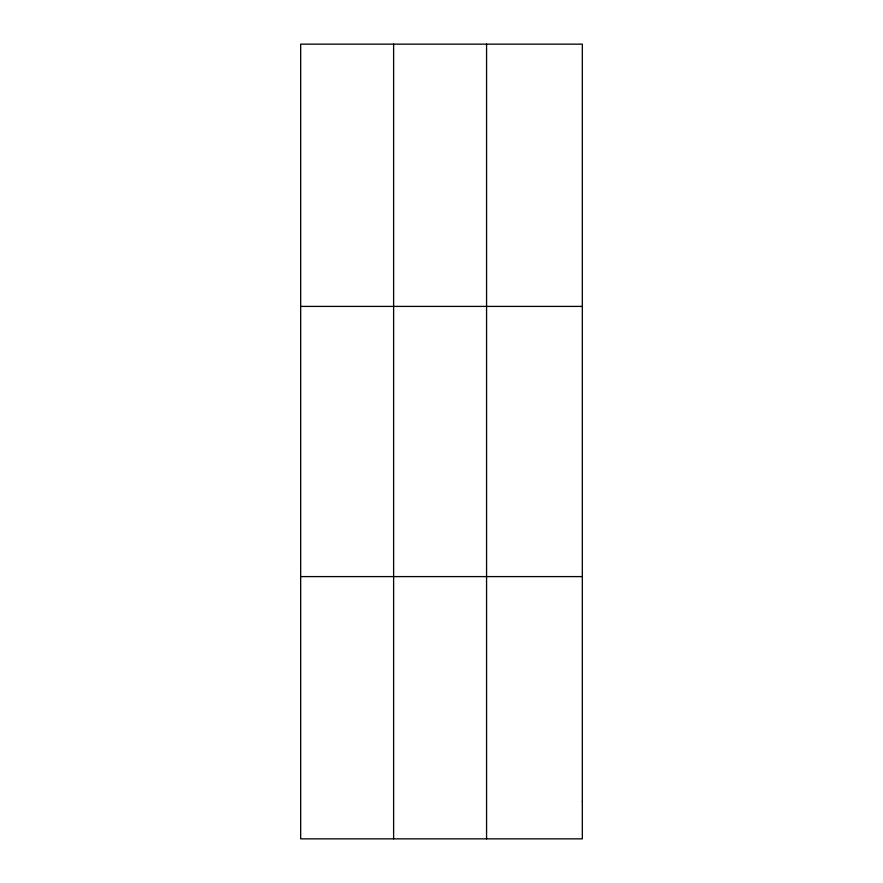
<?xml version="1.0" encoding="UTF-8"?>
<svg xmlns="http://www.w3.org/2000/svg" width="883" height="883" viewBox="0 0 883 883"><rect width="100%" height="100%" fill="white"/><g stroke="black" fill="none" stroke-linecap="round" stroke-linejoin="round"><path stroke-width="1.32" d="M393.619 838.85L393.619 44.15M486.566 838.85L486.566 44.15M300.673 306.401L582.327 306.401M300.673 576.599L582.327 576.599M582.327 801.389L582.327 838.85L300.673 838.85L300.673 44.15L582.327 44.15L582.327 801.389"/></g></svg>
